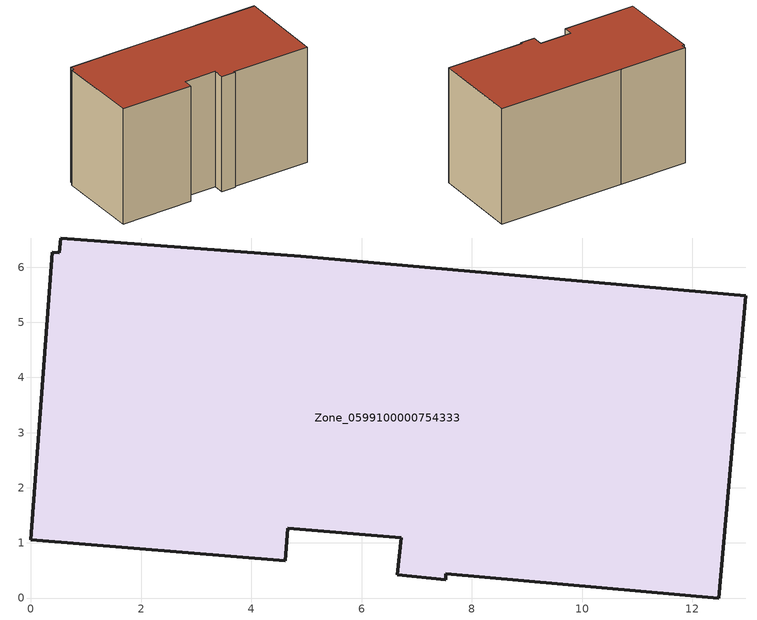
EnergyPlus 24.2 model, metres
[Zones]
Zone_0599100000754333
 floor ground (C_G): 4.9,6.2 12.97,5.48 12.47,0 7.53,0.44 7.53,0.33 6.65,0.42 6.72,1.1 4.66,1.26 4.62,0.68 0,1.05 0.39,6.27 0.52,6.27 0.54,6.53 z0
 wall outside (C_F): 12.97,5.48 4.9,6.2 0.54,6.53 0.52,6.27 0.39,6.27 0,1.05 4.62,0.68 4.66,1.26 6.72,1.1 6.65,0.42 7.53,0.33 7.53,0.44 12.47,0 12.97,5.48 z0:7.6
 roof outside (C_R): 0.52,6.27 0.39,6.27 0,1.05 4.62,0.68 4.66,1.26 6.72,1.1 6.65,0.42 7.53,0.33 7.53,0.44 12.47,0 12.97,5.48 4.9,6.2 0.54,6.53 z7.6
[BUILDING]
Pand.0599100000754333: North Axis=0; Terrain=City; Loads Convergence Tolerance Value=0.04; Temperature Convergence Tolerance Value=0.4; Solar Distribution=FullExterior; Maximum Number of Warmup Days=25; Minimum Number of Warmup Days=1
[Site:Location]
Rotterdam.The.Hague.AP_ZH_NLD Design_Conditions: Latitude=51.96; Longitude=4.45; Time Zone=1; Elevation=-4.5
[SITE:GROUNDTEMPERATURE:BUILDINGSURFACE]
18, 18, 18, 18, 18, 18, 18, 18, 18, 18, 18, 18
[MATERIAL] Thermal Absorptance=0.9; Solar Absorptance=0.7; Visible Absorptance=0.7
Name | Roughness | Thickness | Conductivity | Density | Specific Heat
G.TC.2006-2014 | MediumSmooth | 0.15 | 0.06 | 540 | 1210
F.TC.2006-2014 | Rough | 0.3 | 0.12 | 1920 | 840
R.TC.2006-2014 | MediumRough | 0.2 | 0.08 | 1500 | 1000
[CONSTRUCTION]
C_G: G.TC.2006-2014
C_F: F.TC.2006-2014
C_R: R.TC.2006-2014
[ZONE]
Zone_0599100000754333: Type=1; Multiplier=1; Ceiling Height=Autocalculate; Volume=Autocalculate; Floor Area=autocalculate; Part of Total Floor Area=Yes
[ZONEINFILTRATION:DESIGNFLOWRATE]
Infil_Zone_0599100000754333: Zone or ZoneList or Space or SpaceList=Zone_0599100000754333; Schedule=AlwaysOn; Design Flow Rate Calculation Method=Flow/Area; Flow Rate per Floor Area=0.0015; Constant Term Coefficient=1; Temperature Term Coefficient=0; Velocity Term Coefficient=0; Velocity Squared Term Coefficient=0
[HVACTEMPLATE:ZONE:IDEALLOADSAIRSYSTEM]
Zone_0599100000754333: Maximum Heating Supply Air Temperature=50; Minimum Cooling Supply Air Temperature=13; Maximum Heating Supply Air Humidity Ratio=0.0156; Minimum Cooling Supply Air Humidity Ratio=0.0077; Heating Limit=NoLimit; Cooling Limit=NoLimit; Dehumidification Control Type=ConstantSensibleHeatRatio; Cooling Sensible Heat Ratio=0.7; Dehumidification Setpoint=60; Humidification Control Type=None; Humidification Setpoint=30; Outdoor Air Method=None; Outdoor Air Flow Rate per Person=0.00944; Outdoor Air Flow Rate per Zone Floor Area=0; Outdoor Air Flow Rate per Zone=0; Demand Controlled Ventilation Type=None; Outdoor Air Economizer Type=NoEconomizer; Heat Recovery Type=None; Sensible Heat Recovery Effectiveness=0.7; Latent Heat Recovery Effectiveness=0.65
[ZONECONTROL:THERMOSTAT]
ThermostatControl_Zone_0599100000754333: Zone or ZoneList=Zone_0599100000754333; Control Type Schedule=DualSetpointControlType; Control 1=Thermostat_Zone_0599100000754333; Temperature Difference Between Cutout And Setpoint=0
[THERMOSTATSETPOINT:DUALSETPOINT]
Thermostat_Zone_0599100000754333: Heating Setpoint Temperature Schedule=HeatingSetpoint_Zone_0599100000754333; Cooling Setpoint Temperature Schedule=CoolingSetpoint_Zone_0599100000754333
[SCHEDULE:COMPACT]
HeatingSetpoint_Zone_0599100000754333: Through: 12/31, For: AllDays, Until: 24:00, 21
CoolingSetpoint_Zone_0599100000754333: Through: 12/31, For: AllDays, Until: 24:00, 24
DualSetpointControlType: Through: 12/31, For: AllDays, Until: 24:00, 4
AlwaysOn: Through: 12/31, For: AllDays, Until: 24:00, 1
